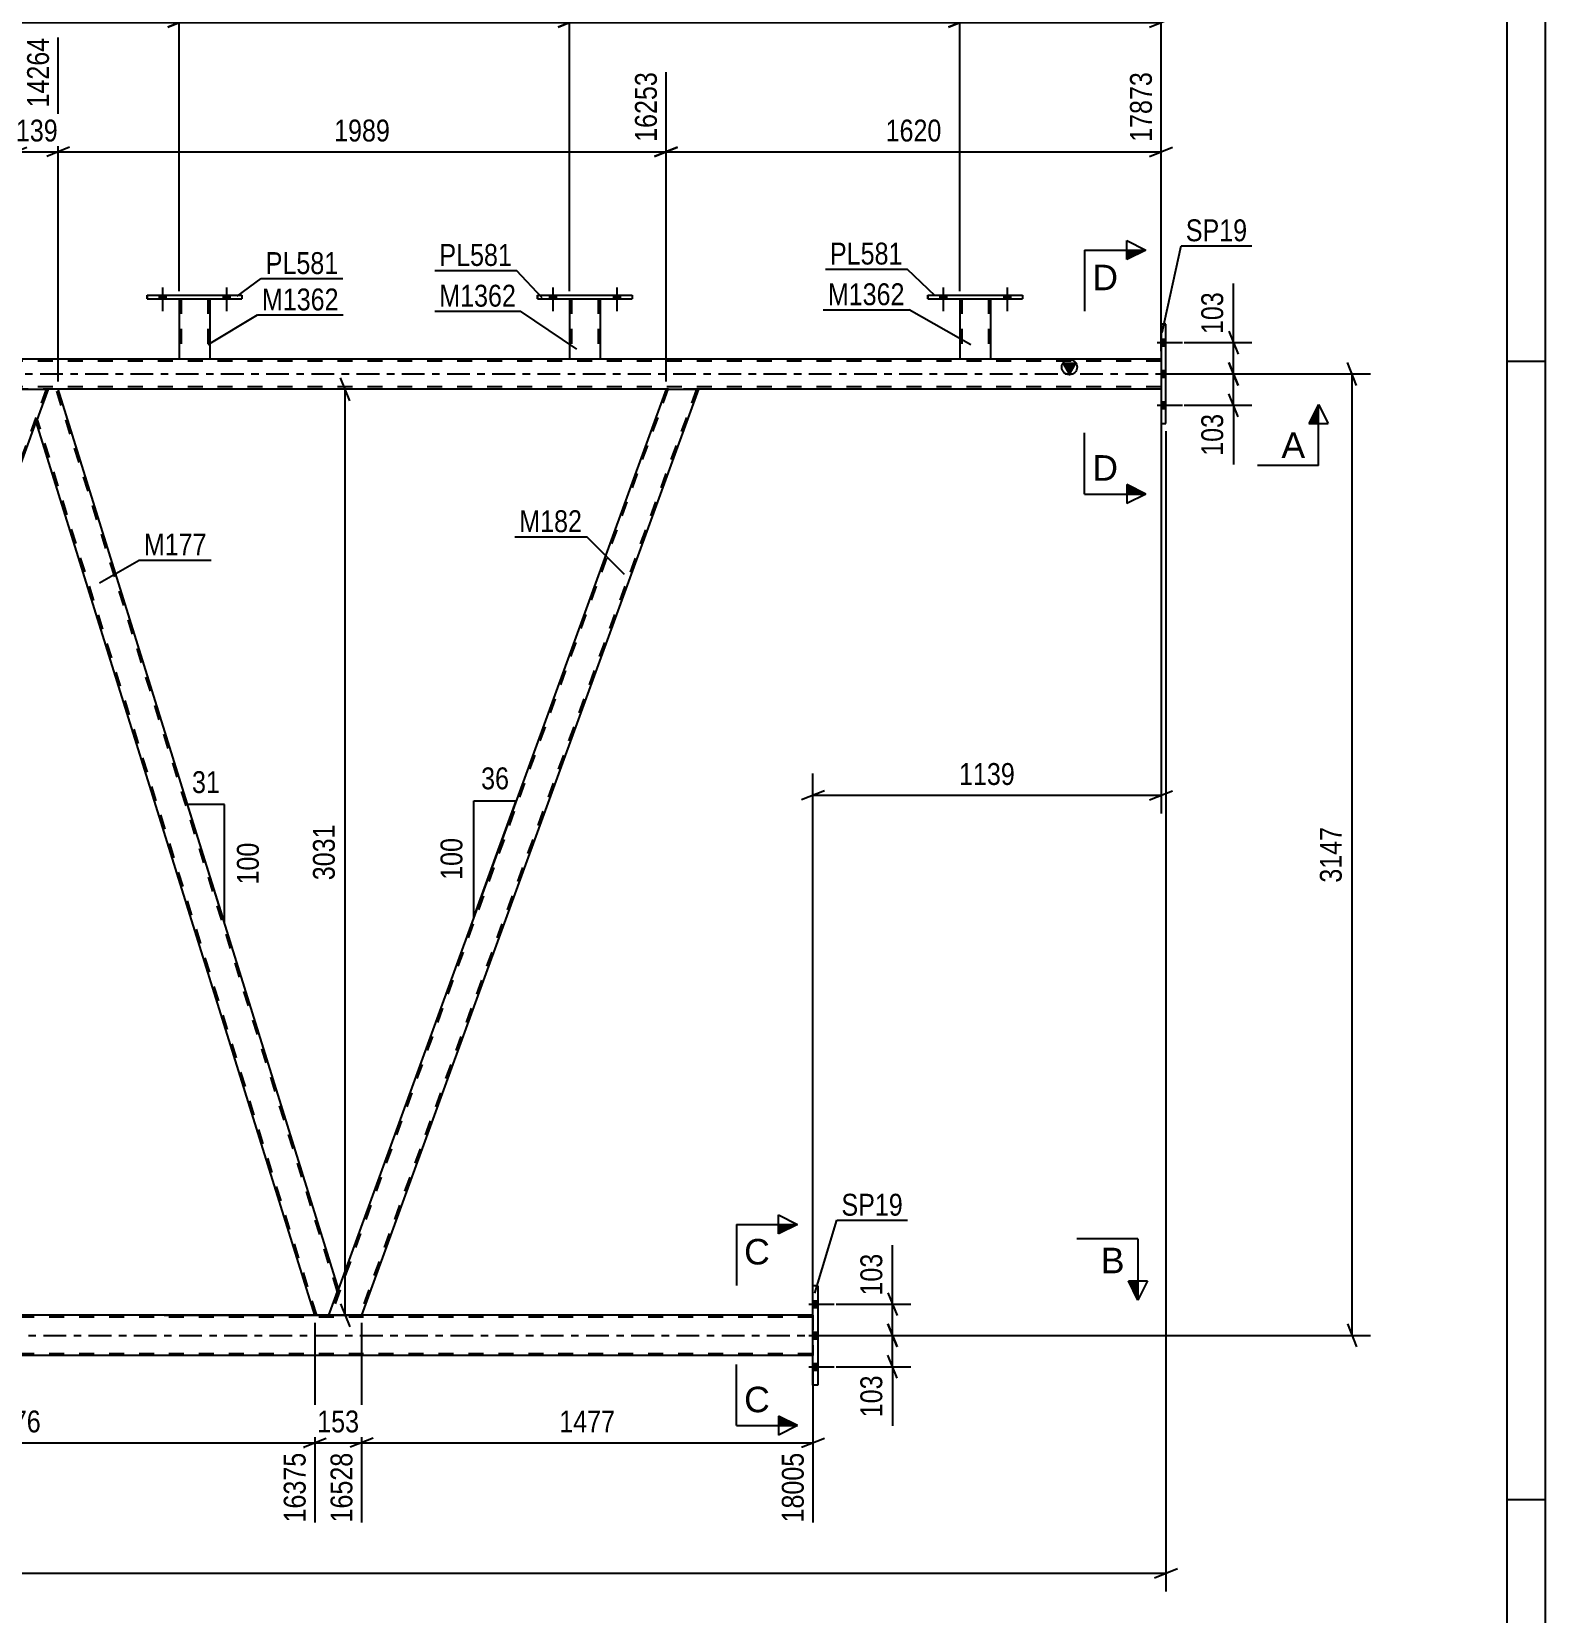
# Model space of a CAD drawing. Header units: millimetres. Extents: x 0 to 841, y 0 to 594.
# Drawn here: x 642.9 to 841, y 283.2 to 490.2 of the extents above; entities that cross this region are included whole.
import ezdxf

# ---------------------------------------------------------------- set-up
doc = ezdxf.new("R2010")
doc.units = ezdxf.units.MM
doc.linetypes.add('DXK_LINE_DOT2', pattern=[3.9198, 1.9599, -1.9599])
doc.linetypes.add('DXK_LINE_DOT3', pattern=[5.9187, 2.979, -0.9799, 0.9799, -0.9799])
doc.styles.add('Arial', font='ARIAL.TTF', dxfattribs={"height": 0.2})
doc.styles.add('Arial Narrow', font='ARIALN.TTF', dxfattribs={"height": 0.2})

# ---------------------------------------------------------------- blocks, each defined once
blk = doc.blocks.new('Unknown-318884321-1135')
at = {"color": 5, "linetype": 'Continuous'}
for p, q in [((841, 0), (841, 594)), ((836, 5), (836, 589)), ((841, 447), (836, 447)), ((841, 298), (836, 298))]:
    blk.add_line(p, q, dxfattribs=at)
blk = doc.blocks.new('Bolt-318884321-3833 - 3831')
at = {"linetype": 'Continuous'}
for points in [[(791.34, 449.05), (791.34, 449.93), (790.7, 449.93), (790.7, 449.05)], [(791.34, 449.05), (791.34, 449.93), (790.7, 449.93), (790.7, 449.05)], [(791.34, 449.05), (791.34, 449.93), (790.7, 449.93), (790.7, 449.05)], [(791.34, 444.95), (791.34, 445.83), (790.7, 445.83), (790.7, 444.95)], [(791.34, 444.95), (791.34, 445.83), (790.7, 445.83), (790.7, 444.95)], [(791.34, 440.85), (791.34, 441.73), (790.7, 441.73), (790.7, 440.85)], [(791.34, 440.85), (791.34, 441.73), (790.7, 441.73), (790.7, 440.85)], [(791.34, 440.85), (791.34, 441.73), (790.7, 441.73), (790.7, 440.85)]]:
    blk.add_hatch(color=1, dxfattribs=at).paths.add_polyline_path(points)
at = {"color": 1, "linetype": 'Continuous'}
for p, q in [((790.18, 449.49), (793.5, 449.49)), ((790.18, 449.49), (793.5, 449.49)), ((790.18, 449.49), (793.5, 449.49)), ((790.7, 449.93), (791.34, 449.93)), ((790.7, 449.93), (791.34, 449.93)), ((790.7, 449.93), (791.34, 449.93)), ((790.7, 449.05), (791.34, 449.05)), ((790.7, 449.05), (791.34, 449.05)), ((790.7, 449.05), (791.34, 449.05)), ((790.18, 445.39), (793.5, 445.39)), ((790.18, 445.39), (793.5, 445.39)), ((790.7, 445.83), (791.34, 445.83)), ((790.7, 445.83), (791.34, 445.83)), ((790.7, 444.95), (791.34, 444.95)), ((790.7, 444.95), (791.34, 444.95)), ((790.18, 441.29), (793.5, 441.29)), ((790.18, 441.29), (793.5, 441.29)), ((790.18, 441.29), (793.5, 441.29)), ((790.7, 441.73), (791.34, 441.73)), ((790.7, 441.73), (791.34, 441.73)), ((790.7, 441.73), (791.34, 441.73)), ((790.7, 440.85), (791.34, 440.85)), ((790.7, 440.85), (791.34, 440.85)), ((790.7, 440.85), (791.34, 440.85))]:
    blk.add_line(p, q, dxfattribs=at)
blk = doc.blocks.new('Bolt-318884321-3834 - 3831')
at = {"linetype": 'Continuous'}
for points in [[(710.64, 455.23), (711.52, 455.23), (711.52, 455.71), (710.64, 455.71)], [(719.04, 455.23), (719.92, 455.23), (719.92, 455.71), (719.04, 455.71)]]:
    blk.add_hatch(color=1, dxfattribs=at).paths.add_polyline_path(points)
at = {"color": 1, "linetype": 'Continuous'}
for p, q in [((710.64, 455.71), (710.64, 455.23)), ((711.08, 456.71), (711.08, 453.59)), ((711.52, 455.71), (711.52, 455.23)), ((719.04, 455.71), (719.04, 455.23)), ((719.48, 456.71), (719.48, 453.59)), ((719.92, 455.71), (719.92, 455.23))]:
    blk.add_line(p, q, dxfattribs=at)
blk = doc.blocks.new('Part-318884321-3868 - 3831')
at = {"color": 2, "linetype": 'Continuous'}
for p, q in [((764.37, 455.23), (764.37, 447.39)), ((768.37, 455.23), (768.37, 447.39)), ((764.37, 447.39), (768.33, 447.39)), ((768.37, 447.39), (768.33, 447.39))]:
    blk.add_line(p, q, dxfattribs=at)
at = {"color": 7, "linetype": 'DXK_LINE_DOT2'}
for p, q in [((764.37, 455.23), (768.37, 455.23)), ((764.37, 455.23), (764.37, 455.23)), ((764.37, 455.23), (764.37, 455.23)), ((764.61, 455.23), (764.61, 447.39)), ((768.13, 455.23), (768.13, 447.39)), ((768.37, 455.23), (768.37, 455.23)), ((768.37, 455.23), (768.37, 455.23)), ((768.05, 447.39), (768.07, 447.39)), ((768.07, 447.39), (768.11, 447.39)), ((768.11, 447.39), (768.13, 447.39))]:
    blk.add_line(p, q, dxfattribs=at)
blk = doc.blocks.new('Bolt-318884321-3873 - 3831')
at = {"linetype": 'Continuous'}
for points in [[(659.56, 455.23), (660.44, 455.23), (660.44, 455.71), (659.56, 455.71)], [(667.96, 455.23), (668.84, 455.23), (668.84, 455.71), (667.96, 455.71)]]:
    blk.add_hatch(color=1, dxfattribs=at).paths.add_polyline_path(points)
at = {"color": 1, "linetype": 'Continuous'}
for p, q in [((659.56, 455.71), (659.56, 455.23)), ((660, 456.71), (660, 453.59)), ((660.44, 455.71), (660.44, 455.23)), ((667.96, 455.71), (667.96, 455.23)), ((668.4, 456.71), (668.4, 453.59)), ((668.84, 455.71), (668.84, 455.23))]:
    blk.add_line(p, q, dxfattribs=at)
blk = doc.blocks.new('Bolt-318884321-3874 - 3831')
at = {"linetype": 'Continuous'}
for points in [[(659.56, 455.23), (660.44, 455.23), (660.44, 455.71), (659.56, 455.71)], [(667.96, 455.23), (668.84, 455.23), (668.84, 455.71), (667.96, 455.71)]]:
    blk.add_hatch(color=1, dxfattribs=at).paths.add_polyline_path(points)
at = {"color": 1, "linetype": 'Continuous'}
for p, q in [((659.56, 455.71), (659.56, 455.23)), ((660, 456.71), (660, 453.59)), ((660.44, 455.71), (660.44, 455.23)), ((667.96, 455.71), (667.96, 455.23)), ((668.4, 456.71), (668.4, 453.59)), ((668.84, 455.71), (668.84, 455.23))]:
    blk.add_line(p, q, dxfattribs=at)
blk = doc.blocks.new('Part-318884321-3946 - 3831')
at = {"color": 2, "linetype": 'Continuous'}
for p, q in [((662.2, 455.23), (662.2, 447.39)), ((666.2, 455.23), (666.2, 447.39)), ((662.2, 447.39), (666.17, 447.39)), ((666.2, 447.39), (666.17, 447.39))]:
    blk.add_line(p, q, dxfattribs=at)
at = {"color": 7, "linetype": 'DXK_LINE_DOT2'}
for p, q in [((662.2, 455.23), (666.2, 455.23)), ((662.2, 455.23), (662.2, 455.23)), ((662.2, 455.23), (662.2, 455.23)), ((662.44, 455.23), (662.44, 447.39)), ((665.96, 455.23), (665.96, 447.39)), ((666.2, 455.23), (666.2, 455.23)), ((666.2, 455.23), (666.2, 455.23)), ((665.95, 447.39), (665.96, 447.39))]:
    blk.add_line(p, q, dxfattribs=at)
blk = doc.blocks.new('Part-318884321-4210 - 3831')
at = {"linetype": 'Continuous'}
blk.add_hatch(color=2, dxfattribs=at).paths.add_polyline_path([(778.7, 445.39), (777.9, 446.79), (779.5, 446.79)])
at = {"color": 2, "linetype": 'Continuous'}
for p, q in [((75.79, 447.39), (790.7, 447.39)), ((778.7, 445.39), (777.9, 446.79)), ((777.9, 446.79), (779.5, 446.79)), ((779.5, 446.79), (778.7, 445.39)), ((725.91, 443.39), (646.35, 443.39)), ((790.7, 443.39), (730.17, 443.39))]:
    blk.add_line(p, q, dxfattribs=at)
at = {"color": 7, "linetype": 'DXK_LINE_DOT2'}
for p, q in [((790.7, 447.39), (790.7, 443.39)), ((790.7, 447.07), (75.79, 447.07)), ((790.7, 443.71), (75.79, 443.71)), ((646.35, 443.39), (640.77, 443.39)), ((730.17, 443.39), (725.91, 443.39))]:
    blk.add_line(p, q, dxfattribs=at)
at = {"color": 7, "linetype": 'DXK_LINE_DOT3'}
blk.add_line((75.79, 445.39), (790.7, 445.39), dxfattribs=at)
at = {"color": 2, "linetype": 'Continuous'}
blk.add_circle((778.7, 446.29), 1, dxfattribs=at)
blk = doc.blocks.new('Part-318884321-4252 - 3831')
at = {"color": 2, "linetype": 'Continuous'}
for p, q in [((645.03, 443.39), (643.48, 439.14)), ((646.35, 443.39), (645.03, 443.39)), ((683.05, 325.64), (646.35, 443.39)), ((679.94, 322.17), (643.48, 439.14)), ((681.79, 322.17), (683.05, 325.64))]:
    blk.add_line(p, q, dxfattribs=at)
at = {"color": 7, "linetype": 'DXK_LINE_DOT2'}
for p, q in [((682.92, 325.26), (646.1, 443.39)), ((643.48, 439.14), (643.48, 439.14)), ((680.19, 322.17), (643.62, 439.51)), ((682.91, 325.24), (682.88, 325.18)), ((681.79, 322.17), (679.94, 322.17))]:
    blk.add_line(p, q, dxfattribs=at)
blk = doc.blocks.new('Part-318884321-3981 - 3831')
at = {"color": 2, "linetype": 'Continuous'}
for p, q in [((658, 455.23), (658, 455.71)), ((658, 455.71), (658, 455.71)), ((658, 455.71), (670.4, 455.71)), ((670.4, 455.71), (670.4, 455.23)), ((658, 455.23), (658, 455.23)), ((658, 455.23), (670.4, 455.23))]:
    blk.add_line(p, q, dxfattribs=at)
at = {"color": 7, "linetype": 'DXK_LINE_DOT2'}
for p, q in [((658, 455.71), (658, 455.23)), ((658, 455.71), (658, 455.71)), ((670.4, 455.71), (670.4, 455.23)), ((658, 455.23), (658, 455.23))]:
    blk.add_line(p, q, dxfattribs=at)
blk = doc.blocks.new('Part-318884321-3986 - 3831')
at = {"color": 2, "linetype": 'Continuous'}
for p, q in [((713.28, 455.23), (713.28, 447.39)), ((717.28, 455.23), (717.28, 447.39)), ((713.28, 447.39), (717.25, 447.39)), ((717.28, 447.39), (717.25, 447.39))]:
    blk.add_line(p, q, dxfattribs=at)
at = {"color": 7, "linetype": 'DXK_LINE_DOT2'}
for p, q in [((713.28, 455.23), (717.28, 455.23)), ((713.28, 455.23), (713.28, 455.23)), ((713.28, 455.23), (713.28, 455.23)), ((713.52, 455.23), (713.52, 447.39)), ((717.04, 455.23), (717.04, 447.39)), ((717.28, 455.23), (717.28, 455.23)), ((717.28, 455.23), (717.28, 455.23)), ((717.03, 447.39), (717.04, 447.39))]:
    blk.add_line(p, q, dxfattribs=at)
blk = doc.blocks.new('Part-318884321-3991 - 3831')
at = {"color": 2, "linetype": 'Continuous'}
for p, q in [((709.08, 455.23), (709.08, 455.71)), ((709.08, 455.71), (709.08, 455.71)), ((709.08, 455.71), (721.48, 455.71)), ((721.48, 455.71), (721.48, 455.23)), ((709.08, 455.23), (709.08, 455.23)), ((709.08, 455.23), (721.48, 455.23))]:
    blk.add_line(p, q, dxfattribs=at)
at = {"color": 7, "linetype": 'DXK_LINE_DOT2'}
for p, q in [((709.08, 455.71), (709.08, 455.23)), ((709.08, 455.71), (709.08, 455.71)), ((721.48, 455.71), (721.48, 455.23)), ((709.08, 455.23), (709.08, 455.23))]:
    blk.add_line(p, q, dxfattribs=at)
blk = doc.blocks.new('Part-318884321-4257 - 3831')
at = {"color": 7, "linetype": 'DXK_LINE_DOT2'}
for p, q in [((726.16, 443.39), (682.04, 322.17)), ((729.91, 443.39), (685.79, 322.17)), ((683.05, 325.64), (681.79, 322.17)), ((686.04, 322.17), (681.79, 322.17))]:
    blk.add_line(p, q, dxfattribs=at)
at = {"color": 2, "linetype": 'Continuous'}
for p, q in [((725.91, 443.39), (683.05, 325.64)), ((730.17, 443.39), (686.04, 322.17)), ((725.91, 443.39), (729.65, 443.39)), ((729.65, 443.39), (730.17, 443.39))]:
    blk.add_line(p, q, dxfattribs=at)
blk = doc.blocks.new('Part-318884321-4054 - 3831')
at = {"color": 2, "linetype": 'Continuous'}
for p, q in [((745.77, 326.03), (745.13, 326.03)), ((745.13, 313.03), (745.13, 326.03)), ((745.77, 326.03), (745.77, 313.03)), ((745.77, 313.03), (745.13, 313.03))]:
    blk.add_line(p, q, dxfattribs=at)
blk = doc.blocks.new('Part-318884321-4059 - 3831')
at = {"color": 2, "linetype": 'Continuous'}
for p, q in [((791.34, 451.89), (790.7, 451.89)), ((790.7, 451.89), (790.7, 438.89)), ((791.34, 438.89), (791.34, 451.89)), ((790.7, 438.89), (791.34, 438.89))]:
    blk.add_line(p, q, dxfattribs=at)
blk = doc.blocks.new('Part-318884321-4072 - 3831')
at = {"color": 2, "linetype": 'Continuous'}
for p, q in [((760.17, 455.23), (760.17, 455.71)), ((760.17, 455.71), (760.17, 455.71)), ((760.17, 455.71), (772.57, 455.71)), ((772.57, 455.71), (772.57, 455.23)), ((760.17, 455.23), (760.17, 455.23)), ((760.17, 455.23), (772.57, 455.23))]:
    blk.add_line(p, q, dxfattribs=at)
at = {"color": 7, "linetype": 'DXK_LINE_DOT2'}
for p, q in [((760.17, 455.71), (760.17, 455.23)), ((760.17, 455.71), (760.17, 455.71)), ((772.57, 455.71), (772.57, 455.23)), ((760.17, 455.23), (760.17, 455.23))]:
    blk.add_line(p, q, dxfattribs=at)
blk = doc.blocks.new('Bolt-318884321-4093 - 3831')
at = {"linetype": 'Continuous'}
for points in [[(745.77, 323.19), (745.77, 324.07), (745.13, 324.07), (745.13, 323.19)], [(745.77, 323.19), (745.77, 324.07), (745.13, 324.07), (745.13, 323.19)], [(745.77, 323.19), (745.77, 324.07), (745.13, 324.07), (745.13, 323.19)], [(745.77, 319.09), (745.77, 319.97), (745.13, 319.97), (745.13, 319.09)], [(745.77, 319.09), (745.77, 319.97), (745.13, 319.97), (745.13, 319.09)], [(745.77, 314.99), (745.77, 315.87), (745.13, 315.87), (745.13, 314.99)], [(745.77, 314.99), (745.77, 315.87), (745.13, 315.87), (745.13, 314.99)], [(745.77, 314.99), (745.77, 315.87), (745.13, 315.87), (745.13, 314.99)]]:
    blk.add_hatch(color=1, dxfattribs=at).paths.add_polyline_path(points)
at = {"color": 1, "linetype": 'Continuous'}
for p, q in [((744.61, 323.63), (747.93, 323.63)), ((744.61, 323.63), (747.93, 323.63)), ((744.61, 323.63), (747.93, 323.63)), ((745.13, 324.07), (745.77, 324.07)), ((745.13, 324.07), (745.77, 324.07)), ((745.13, 324.07), (745.77, 324.07)), ((745.13, 323.19), (745.77, 323.19)), ((745.13, 323.19), (745.77, 323.19)), ((745.13, 323.19), (745.77, 323.19)), ((744.61, 319.53), (747.93, 319.53)), ((744.61, 319.53), (747.93, 319.53)), ((745.13, 319.97), (745.77, 319.97)), ((745.13, 319.97), (745.77, 319.97)), ((745.13, 319.09), (745.77, 319.09)), ((745.13, 319.09), (745.77, 319.09)), ((744.61, 315.43), (747.93, 315.43)), ((744.61, 315.43), (747.93, 315.43)), ((744.61, 315.43), (747.93, 315.43)), ((745.13, 315.87), (745.77, 315.87)), ((745.13, 315.87), (745.77, 315.87)), ((745.13, 315.87), (745.77, 315.87)), ((745.13, 314.99), (745.77, 314.99)), ((745.13, 314.99), (745.77, 314.99)), ((745.13, 314.99), (745.77, 314.99))]:
    blk.add_line(p, q, dxfattribs=at)
blk = doc.blocks.new('Bolt-318884321-4122 - 3831')
at = {"linetype": 'Continuous'}
for points in [[(710.64, 455.23), (711.52, 455.23), (711.52, 455.71), (710.64, 455.71)], [(719.04, 455.23), (719.92, 455.23), (719.92, 455.71), (719.04, 455.71)]]:
    blk.add_hatch(color=1, dxfattribs=at).paths.add_polyline_path(points)
at = {"color": 1, "linetype": 'Continuous'}
for p, q in [((710.64, 455.71), (710.64, 455.23)), ((711.08, 456.71), (711.08, 453.59)), ((711.52, 455.71), (711.52, 455.23)), ((719.04, 455.71), (719.04, 455.23)), ((719.48, 456.71), (719.48, 453.59)), ((719.92, 455.71), (719.92, 455.23))]:
    blk.add_line(p, q, dxfattribs=at)
blk = doc.blocks.new('Part-318884321-4152 - 3831')
at = {"color": 7, "linetype": 'DXK_LINE_DOT2'}
for p, q in [((745.13, 321.93), (64.39, 321.93)), ((745.13, 322.17), (745.13, 316.89)), ((745.13, 317.13), (64.39, 317.13))]:
    blk.add_line(p, q, dxfattribs=at)
at = {"color": 2, "linetype": 'Continuous'}
for p, q in [((745.13, 322.17), (605.37, 322.17)), ((745.13, 316.89), (605.37, 316.89))]:
    blk.add_line(p, q, dxfattribs=at)
at = {"color": 7, "linetype": 'DXK_LINE_DOT3'}
blk.add_line((64.39, 319.53), (745.13, 319.53), dxfattribs=at)
blk = doc.blocks.new('Bolt-318884321-4222 - 3831')
at = {"linetype": 'Continuous'}
for points in [[(761.73, 455.23), (762.61, 455.23), (762.61, 455.71), (761.73, 455.71)], [(770.13, 455.23), (771.01, 455.23), (771.01, 455.71), (770.13, 455.71)]]:
    blk.add_hatch(color=1, dxfattribs=at).paths.add_polyline_path(points)
at = {"color": 1, "linetype": 'Continuous'}
for p, q in [((761.73, 455.71), (761.73, 455.23)), ((762.17, 456.71), (762.17, 453.59)), ((762.61, 455.71), (762.61, 455.23)), ((770.13, 455.71), (770.13, 455.23)), ((770.57, 456.71), (770.57, 453.59)), ((771.01, 455.71), (771.01, 455.23))]:
    blk.add_line(p, q, dxfattribs=at)
blk = doc.blocks.new('Bolt-318884321-4237 - 3831')
at = {"linetype": 'Continuous'}
for points in [[(761.73, 455.23), (762.61, 455.23), (762.61, 455.71), (761.73, 455.71)], [(770.13, 455.23), (771.01, 455.23), (771.01, 455.71), (770.13, 455.71)]]:
    blk.add_hatch(color=1, dxfattribs=at).paths.add_polyline_path(points)
at = {"color": 1, "linetype": 'Continuous'}
for p, q in [((761.73, 455.71), (761.73, 455.23)), ((762.17, 456.71), (762.17, 453.59)), ((762.61, 455.71), (762.61, 455.23)), ((770.13, 455.71), (770.13, 455.23)), ((770.57, 456.71), (770.57, 453.59)), ((771.01, 455.71), (771.01, 455.23))]:
    blk.add_line(p, q, dxfattribs=at)
blk = doc.blocks.new('Part-318884321-4266 - 3831')
at = {"color": 7, "linetype": 'DXK_LINE_DOT2'}
for p, q in [((641.03, 443.39), (596.91, 322.17)), ((644.78, 443.39), (600.66, 322.17)), ((645.03, 443.39), (643.48, 439.14)), ((598.41, 326.99), (596.65, 322.17)), ((600.91, 322.17), (602.67, 326.99)), ((600.91, 322.17), (596.65, 322.17))]:
    blk.add_line(p, q, dxfattribs=at)
at = {"color": 2, "linetype": 'Continuous'}
for p, q in [((640.77, 443.39), (598.41, 326.99)), ((640.77, 443.39), (644.52, 443.39)), ((644.52, 443.39), (645.03, 443.39)), ((602.67, 326.99), (643.48, 439.14))]:
    blk.add_line(p, q, dxfattribs=at)
blk = doc.blocks.new('StraightDimension-318884321-21936 - 3831')
at = {"color": 7, "linetype": 'Continuous'}
for p, q in [((600.91, 321.17), (600.91, 295.05)), ((679.94, 321.17), (679.94, 295.05)), ((602.41, 306.09), (599.41, 304.89)), ((600.91, 305.49), (679.94, 305.49)), ((678.44, 304.89), (681.44, 306.09))]:
    blk.add_line(p, q, dxfattribs=at)
at = {"color": 0}
blk.add_wipeout([(644.68, 306.24), (644.68, 310.44), (636.17, 310.44), (636.17, 306.24)], dxfattribs=at)
at = {"color": 0, "linetype": 'Continuous'}
blk.add_wipeout([(679.34, 304.79), (675.14, 304.79), (675.14, 294.45), (679.34, 294.45)], dxfattribs=at)
at = {"color": 3, "style": 'Arial Narrow'}
blk.add_text('1976', height=2.863, dxfattribs=at).set_placement((636.77, 306.84))
at = {"color": 3, "linetype": 'Continuous', "style": 'Arial Narrow'}
blk.add_text('16375', height=2.863, rotation=90.0002, dxfattribs=at).set_placement((678.74, 295.05))
blk = doc.blocks.new('StraightDimension-318884321-21934 - 3831')
at = {"color": 7, "linetype": 'Continuous'}
for p, q in [((686.06, 321.17), (686.06, 295.05)), ((745.13, 315.89), (745.13, 295.05)), ((687.56, 306.09), (684.56, 304.89)), ((686.06, 305.49), (745.13, 305.49)), ((743.63, 304.89), (746.63, 306.09))]:
    blk.add_line(p, q, dxfattribs=at)
at = {"color": 0}
blk.add_wipeout([(719.85, 306.24), (719.85, 310.44), (711.34, 310.44), (711.34, 306.24)], dxfattribs=at)
at = {"color": 0, "linetype": 'Continuous'}
blk.add_wipeout([(744.53, 304.79), (740.33, 304.79), (740.33, 294.45), (744.53, 294.45)], dxfattribs=at)
at = {"color": 3, "style": 'Arial Narrow'}
blk.add_text('1477', height=2.863, dxfattribs=at).set_placement((711.94, 306.84))
at = {"color": 3, "linetype": 'Continuous', "style": 'Arial Narrow'}
blk.add_text('18005', height=2.863, rotation=90.0002, dxfattribs=at).set_placement((743.93, 295.05))
blk = doc.blocks.new('StraightDimension-318884321-22568 - 3831')
at = {"color": 7, "linetype": 'Continuous'}
for p, q in [((662.2, 456.23), (662.2, 501.84)), ((713.28, 456.23), (713.28, 501.84)), ((663.7, 492), (660.7, 490.8)), ((662.2, 491.4), (713.28, 491.4)), ((711.78, 490.8), (714.78, 492))]:
    blk.add_line(p, q, dxfattribs=at)
at = {"color": 0, "linetype": 'Continuous'}
blk.add_wipeout([(712.68, 502.44), (708.48, 502.44), (708.48, 492.1), (712.68, 492.1)], dxfattribs=at)
at = {"color": 0}
blk.add_wipeout([(692, 492.15), (692, 496.35), (683.49, 496.35), (683.49, 492.15)], dxfattribs=at)
at = {"color": 3, "linetype": 'Continuous', "style": 'Arial Narrow'}
blk.add_text('15937', height=2.863, rotation=90.0002, dxfattribs=at).set_placement((712.08, 492.7))
at = {"color": 3, "style": 'Arial Narrow'}
blk.add_text('1277', height=2.863, dxfattribs=at).set_placement((684.09, 492.75))
blk = doc.blocks.new('StraightDimension-318884321-21916 - 3831')
at = {"color": 7, "linetype": 'Continuous'}
for p, q in [((754.96, 321.03), (756.16, 318.03)), ((748.17, 319.53), (757.96, 319.53)), ((755.56, 315.43), (755.56, 319.53)), ((756.16, 313.93), (754.96, 316.93)), ((748.17, 315.43), (757.96, 315.43))]:
    blk.add_line(p, q, dxfattribs=at)
at = {"color": 0}
blk.add_wipeout([(754.81, 314.9), (750.61, 314.9), (750.61, 308.22), (754.81, 308.22)], dxfattribs=at)
at = {"color": 7, "linetype": 'Continuous'}
blk.add_line((755.56, 315.43), (755.56, 307.69), dxfattribs=at)
blk.add_line((755.56, 315.43), (755.56, 307.69), dxfattribs=at)
at = {"color": 3, "style": 'Arial Narrow'}
blk.add_text('103', height=2.863, rotation=90.0002, dxfattribs=at).set_placement((754.21, 308.82))
blk = doc.blocks.new('AngleDimension-318884321-22446 - 3831')
at = {"color": 7, "linetype": 'Continuous'}
for p, q in [((700.76, 389.52), (706.3, 389.52)), ((700.76, 374.3), (706.3, 389.52)), ((700.76, 374.3), (700.76, 389.52)), ((703.43, 381.62), (706.3, 389.52))]:
    blk.add_line(p, q, dxfattribs=at)
at = {"color": 0}
for points in [[(705.96, 390.42), (705.96, 394.62), (701.11, 394.62), (701.11, 390.42)], [(699.86, 385.25), (695.66, 385.25), (695.66, 378.57), (699.86, 378.57)]]:
    blk.add_wipeout(points, dxfattribs=at)
at = {"color": 3, "style": 'Arial Narrow'}
blk.add_text('36', height=2.863, dxfattribs=at).set_placement((701.71, 391.02))
blk.add_text('100', height=2.863, rotation=90.0002, dxfattribs=at).set_placement((699.26, 379.17))
blk = doc.blocks.new('StraightDimension-318884321-4903 - 3831')
at = {"color": 7, "linetype": 'Continuous'}
for p, q in [((686.48, 443.39), (681.06, 443.39)), ((684.51, 441.89), (683.31, 444.89)), ((683.91, 322.17), (683.91, 443.39)), ((683.31, 323.67), (684.51, 320.67)), ((660.23, 322.17), (686.31, 322.17))]:
    blk.add_line(p, q, dxfattribs=at)
at = {"color": 0}
blk.add_wipeout([(683.16, 387.03), (678.96, 387.03), (678.96, 378.52), (683.16, 378.52)], dxfattribs=at)
at = {"color": 3, "style": 'Arial Narrow'}
blk.add_text('3031', height=2.863, rotation=90.0002, dxfattribs=at).set_placement((682.56, 379.12))
blk = doc.blocks.new('AngleDimension-318884321-22416 - 3831')
at = {"color": 7, "linetype": 'Continuous'}
for p, q in [((667.33, 376.09), (663.29, 389.03)), ((668.11, 389.03), (663.29, 389.03)), ((668.11, 373.57), (663.29, 389.03)), ((668.11, 373.57), (668.11, 389.03))]:
    blk.add_line(p, q, dxfattribs=at)
at = {"color": 0}
for points in [[(668.13, 389.93), (668.13, 394.13), (663.27, 394.13), (663.27, 389.93)], [(673.21, 384.64), (669.01, 384.64), (669.01, 377.96), (673.21, 377.96)]]:
    blk.add_wipeout(points, dxfattribs=at)
at = {"color": 3, "style": 'Arial Narrow'}
blk.add_text('31', height=2.863, dxfattribs=at).set_placement((663.87, 390.53))
blk.add_text('100', height=2.863, rotation=90.0002, dxfattribs=at).set_placement((672.61, 378.56))
blk = doc.blocks.new('StraightDimension-318884321-4924 - 3831')
at = {"color": 7, "linetype": 'Continuous'}
for p, q in [((790.7, 442.39), (790.7, 387.84)), ((745.13, 323.17), (745.13, 393.09)), ((746.63, 390.84), (743.63, 389.64)), ((745.13, 390.24), (790.7, 390.24)), ((789.2, 389.64), (792.2, 390.84))]:
    blk.add_line(p, q, dxfattribs=at)
at = {"color": 0}
blk.add_wipeout([(772.17, 390.99), (772.17, 395.19), (763.66, 395.19), (763.66, 390.99)], dxfattribs=at)
at = {"color": 3, "style": 'Arial Narrow'}
blk.add_text('1139', height=2.863, dxfattribs=at).set_placement((764.26, 391.59))
blk = doc.blocks.new('StraightDimension-318884321-21910 - 3831')
at = {"color": 7, "linetype": 'Continuous'}
for p, q in [((793.74, 449.49), (802.58, 449.49)), ((799.58, 450.99), (800.78, 447.99)), ((800.18, 445.39), (800.18, 449.49)), ((793.74, 445.39), (802.58, 445.39)), ((800.78, 443.89), (799.58, 446.89))]:
    blk.add_line(p, q, dxfattribs=at)
at = {"color": 0}
blk.add_wipeout([(799.43, 456.7), (795.23, 456.7), (795.23, 450.01), (799.43, 450.01)], dxfattribs=at)
at = {"color": 7, "linetype": 'Continuous'}
blk.add_line((800.18, 449.49), (800.18, 457.22), dxfattribs=at)
blk.add_line((800.18, 449.49), (800.18, 457.22), dxfattribs=at)
at = {"color": 3, "style": 'Arial Narrow'}
blk.add_text('103', height=2.863, rotation=90.0002, dxfattribs=at).set_placement((798.83, 450.61))
blk = doc.blocks.new('StraightDimension-318884321-21911 - 3831')
at = {"color": 7, "linetype": 'Continuous'}
for p, q in [((793.74, 445.39), (802.58, 445.39)), ((799.58, 446.89), (800.78, 443.89)), ((800.18, 441.29), (800.18, 445.39)), ((793.74, 441.29), (802.58, 441.29)), ((800.78, 439.79), (799.58, 442.79))]:
    blk.add_line(p, q, dxfattribs=at)
at = {"color": 0}
blk.add_wipeout([(799.43, 440.76), (795.23, 440.76), (795.23, 434.08), (799.43, 434.08)], dxfattribs=at)
at = {"color": 7, "linetype": 'Continuous'}
blk.add_line((800.18, 441.29), (800.18, 433.55), dxfattribs=at)
blk.add_line((800.18, 441.29), (800.18, 433.55), dxfattribs=at)
at = {"color": 3, "style": 'Arial Narrow'}
blk.add_text('103', height=2.863, rotation=90.0002, dxfattribs=at).set_placement((798.83, 434.68))
blk = doc.blocks.new('StraightDimension-318884321-21915 - 3831')
at = {"color": 7, "linetype": 'Continuous'}
for p, q in [((754.96, 325.13), (756.16, 322.13)), ((748.17, 323.63), (757.96, 323.63)), ((755.56, 319.53), (755.56, 323.63)), ((756.16, 318.03), (754.96, 321.03)), ((748.17, 319.53), (757.96, 319.53))]:
    blk.add_line(p, q, dxfattribs=at)
at = {"color": 0}
blk.add_wipeout([(754.81, 330.84), (750.61, 330.84), (750.61, 324.15), (754.81, 324.15)], dxfattribs=at)
at = {"color": 7, "linetype": 'Continuous'}
blk.add_line((755.56, 323.63), (755.56, 331.36), dxfattribs=at)
blk.add_line((755.56, 323.63), (755.56, 331.36), dxfattribs=at)
at = {"color": 3, "style": 'Arial Narrow'}
blk.add_text('103', height=2.863, rotation=90.0002, dxfattribs=at).set_placement((754.21, 324.75))
blk = doc.blocks.new('StraightDimension-318884321-21920 - 3831')
at = {"color": 7, "linetype": 'Continuous'}
for p, q in [((791.34, 437.89), (791.34, 286.02)), ((53.53, 288.42), (791.34, 288.42)), ((789.84, 287.82), (792.84, 289.02))]:
    blk.add_line(p, q, dxfattribs=at)
blk = doc.blocks.new('StraightDimension-318884321-21935 - 3831')
at = {"color": 7, "linetype": 'Continuous'}
for p, q in [((679.94, 321.17), (679.94, 295.05)), ((686.06, 321.17), (686.06, 295.05)), ((678.44, 304.89), (681.44, 306.09)), ((679.94, 305.49), (686.06, 305.49)), ((687.56, 306.09), (684.56, 304.89))]:
    blk.add_line(p, q, dxfattribs=at)
at = {"color": 0}
blk.add_wipeout([(686.35, 306.24), (686.35, 310.44), (679.66, 310.44), (679.66, 306.24)], dxfattribs=at)
at = {"color": 0, "linetype": 'Continuous'}
blk.add_wipeout([(685.46, 304.79), (681.26, 304.79), (681.26, 294.45), (685.46, 294.45)], dxfattribs=at)
at = {"color": 3, "style": 'Arial Narrow'}
blk.add_text('153', height=2.863, dxfattribs=at).set_placement((680.26, 306.84))
at = {"color": 3, "linetype": 'Continuous', "style": 'Arial Narrow'}
blk.add_text('16528', height=2.863, rotation=90.0002, dxfattribs=at).set_placement((684.86, 295.05))
blk = doc.blocks.new('StraightDimension-318884321-22566 - 3831')
at = {"color": 7, "linetype": 'Continuous'}
for p, q in [((764.37, 456.23), (764.37, 501.84)), ((790.7, 448.39), (790.7, 501.84)), ((765.87, 492), (762.87, 490.8)), ((764.37, 491.4), (790.7, 491.4)), ((789.2, 490.8), (792.2, 492))]:
    blk.add_line(p, q, dxfattribs=at)
at = {"color": 0, "linetype": 'Continuous'}
blk.add_wipeout([(790.1, 502.44), (785.9, 502.44), (785.9, 492.1), (790.1, 492.1)], dxfattribs=at)
at = {"color": 0}
blk.add_wipeout([(780.88, 492.15), (780.88, 496.35), (774.19, 496.35), (774.19, 492.15)], dxfattribs=at)
at = {"color": 3, "linetype": 'Continuous', "style": 'Arial Narrow'}
blk.add_text('17873', height=2.863, rotation=90.0002, dxfattribs=at).set_placement((789.5, 492.7))
at = {"color": 3, "style": 'Arial Narrow'}
blk.add_text('658', height=2.863, dxfattribs=at).set_placement((774.79, 492.75))
blk = doc.blocks.new('StraightDimension-318884321-22241 - 3831')
at = {"color": 7, "linetype": 'Continuous'}
for p, q in [((791.7, 445.39), (818.1, 445.39)), ((816.3, 443.89), (815.1, 446.89)), ((815.7, 319.53), (815.7, 445.39)), ((815.1, 321.03), (816.3, 318.03)), ((746.13, 319.53), (818.1, 319.53))]:
    blk.add_line(p, q, dxfattribs=at)
at = {"color": 0}
blk.add_wipeout([(814.95, 386.71), (810.75, 386.71), (810.75, 378.2), (814.95, 378.2)], dxfattribs=at)
at = {"color": 3, "style": 'Arial Narrow'}
blk.add_text('3147', height=2.863, rotation=90.0002, dxfattribs=at).set_placement((814.35, 378.8))
blk = doc.blocks.new('StraightDimension-318884321-22567 - 3831')
at = {"color": 7, "linetype": 'Continuous'}
for p, q in [((713.28, 456.23), (713.28, 501.84)), ((764.37, 456.23), (764.37, 501.84)), ((714.78, 492), (711.78, 490.8)), ((713.28, 491.4), (764.37, 491.4)), ((762.87, 490.8), (765.87, 492))]:
    blk.add_line(p, q, dxfattribs=at)
at = {"color": 0, "linetype": 'Continuous'}
blk.add_wipeout([(763.77, 502.44), (759.57, 502.44), (759.57, 492.1), (763.77, 492.1)], dxfattribs=at)
at = {"color": 0}
blk.add_wipeout([(743.08, 492.15), (743.08, 496.35), (734.57, 496.35), (734.57, 492.15)], dxfattribs=at)
at = {"color": 3, "linetype": 'Continuous', "style": 'Arial Narrow'}
blk.add_text('17214', height=2.863, rotation=90.0002, dxfattribs=at).set_placement((763.17, 492.7))
at = {"color": 3, "style": 'Arial Narrow'}
blk.add_text('1277', height=2.863, dxfattribs=at).set_placement((735.17, 492.75))
blk = doc.blocks.new('StraightDimension-318884321-22569 - 3831')
at = {"color": 7, "linetype": 'Continuous'}
for p, q in [((611.12, 456.23), (611.12, 501.84)), ((662.2, 456.23), (662.2, 501.84)), ((612.62, 492), (609.62, 490.8)), ((611.12, 491.4), (662.2, 491.4)), ((660.7, 490.8), (663.7, 492))]:
    blk.add_line(p, q, dxfattribs=at)
at = {"color": 0, "linetype": 'Continuous'}
blk.add_wipeout([(661.6, 502.44), (657.4, 502.44), (657.4, 492.1), (661.6, 492.1)], dxfattribs=at)
at = {"color": 0}
blk.add_wipeout([(640.92, 492.15), (640.92, 496.35), (632.41, 496.35), (632.41, 492.15)], dxfattribs=at)
at = {"color": 3, "linetype": 'Continuous', "style": 'Arial Narrow'}
blk.add_text('14660', height=2.863, rotation=90.0002, dxfattribs=at).set_placement((661, 492.7))
at = {"color": 3, "style": 'Arial Narrow'}
blk.add_text('1277', height=2.863, dxfattribs=at).set_placement((633.01, 492.75))
blk = doc.blocks.new('StraightDimension-318884321-22727 - 3831')
at = {"color": 7, "linetype": 'Continuous'}
for p, q in [((725.91, 444.39), (725.91, 484.91)), ((790.7, 448.39), (790.7, 484.91)), ((727.41, 475.07), (724.41, 473.87)), ((725.91, 474.47), (790.7, 474.47)), ((789.2, 473.87), (792.2, 475.07))]:
    blk.add_line(p, q, dxfattribs=at)
at = {"color": 0, "linetype": 'Continuous'}
blk.add_wipeout([(790.1, 485.51), (785.9, 485.51), (785.9, 475.17), (790.1, 475.17)], dxfattribs=at)
at = {"color": 0}
blk.add_wipeout([(762.56, 475.22), (762.56, 479.42), (754.05, 479.42), (754.05, 475.22)], dxfattribs=at)
at = {"color": 3, "linetype": 'Continuous', "style": 'Arial Narrow'}
blk.add_text('17873', height=2.863, rotation=90.0002, dxfattribs=at).set_placement((789.5, 475.77))
at = {"color": 3, "style": 'Arial Narrow'}
blk.add_text('1620', height=2.863, dxfattribs=at).set_placement((754.65, 475.82))
blk = doc.blocks.new('StraightDimension-318884321-22728 - 3831')
at = {"color": 7, "linetype": 'Continuous'}
for p, q in [((646.35, 444.39), (646.35, 489.41)), ((725.91, 444.39), (725.91, 484.91)), ((647.85, 475.07), (644.85, 473.87)), ((646.35, 474.47), (725.91, 474.47)), ((724.41, 473.87), (727.41, 475.07))]:
    blk.add_line(p, q, dxfattribs=at)
at = {"color": 0, "linetype": 'Continuous'}
blk.add_wipeout([(725.31, 485.51), (721.11, 485.51), (721.11, 475.17), (725.31, 475.17)], dxfattribs=at)
at = {"color": 0}
blk.add_wipeout([(690.39, 475.22), (690.39, 479.42), (681.87, 479.42), (681.87, 475.22)], dxfattribs=at)
at = {"color": 3, "linetype": 'Continuous', "style": 'Arial Narrow'}
blk.add_text('16253', height=2.863, rotation=90.0002, dxfattribs=at).set_placement((724.71, 475.77))
at = {"color": 3, "style": 'Arial Narrow'}
blk.add_text('1989', height=2.863, dxfattribs=at).set_placement((682.47, 475.82))
blk = doc.blocks.new('StraightDimension-318884321-22729 - 3831')
at = {"color": 7, "linetype": 'Continuous'}
for p, q in [((646.35, 444.39), (646.35, 489.41)), ((640.77, 444.39), (640.77, 484.91)), ((639.27, 473.87), (642.27, 475.07)), ((640.77, 474.47), (646.35, 474.47)), ((647.85, 475.07), (644.85, 473.87))]:
    blk.add_line(p, q, dxfattribs=at)
at = {"color": 0}
blk.add_wipeout([(646.9, 475.22), (646.9, 479.42), (640.22, 479.42), (640.22, 475.22)], dxfattribs=at)
at = {"color": 0, "linetype": 'Continuous'}
blk.add_wipeout([(645.75, 490.01), (641.55, 490.01), (641.55, 479.67), (645.75, 479.67)], dxfattribs=at)
at = {"color": 3, "linetype": 'Continuous', "style": 'Arial Narrow'}
blk.add_text('14264', height=2.863, rotation=90.0002, dxfattribs=at).set_placement((645.15, 480.27))
at = {"color": 3, "style": 'Arial Narrow'}
blk.add_text('139', height=2.863, dxfattribs=at).set_placement((640.82, 475.82))
blk = doc.blocks.new('Mark-318884321-3864 - 3831')
at = {"color": 0}
blk.add_wipeout([(757.14, 454.39), (757.14, 457.39), (747.09, 457.39), (747.09, 454.39)], dxfattribs=at)
blk.add_wipeout([(757.14, 454.39), (757.14, 457.39), (747.09, 457.39), (747.09, 454.39)], dxfattribs=at)
at = {"color": 30, "linetype": 'Continuous'}
for p in [(746.49, 453.79), (765.79, 449.21)]:
    blk.add_line(p, (757.74, 453.79), dxfattribs=at)
at = {"color": 3, "style": 'Arial Narrow'}
blk.add_text('M1362', height=2.863, dxfattribs=at).set_placement((747.09, 454.39))
blk = doc.blocks.new('Mark-318884321-3942 - 3831')
at = {"color": 0}
blk.add_wipeout([(683.07, 453.71), (683.07, 456.71), (673.02, 456.71), (673.02, 453.71)], dxfattribs=at)
blk.add_wipeout([(683.07, 453.71), (683.07, 456.71), (673.02, 456.71), (673.02, 453.71)], dxfattribs=at)
at = {"color": 30, "linetype": 'Continuous'}
for p, q in [((665.98, 449.25), (672.42, 453.11)), ((672.42, 453.11), (683.67, 453.11))]:
    blk.add_line(p, q, dxfattribs=at)
at = {"color": 3, "style": 'Arial Narrow'}
blk.add_text('M1362', height=2.863, dxfattribs=at).set_placement((673.02, 453.71))
blk = doc.blocks.new('Mark-318884321-3977 - 3831')
at = {"color": 0}
blk.add_wipeout([(683.02, 458.47), (683.02, 461.47), (673.52, 461.47), (673.52, 458.47)], dxfattribs=at)
blk.add_wipeout([(683.02, 458.47), (683.02, 461.47), (673.52, 461.47), (673.52, 458.47)], dxfattribs=at)
at = {"color": 30, "linetype": 'Continuous'}
for p, q in [((669.78, 455.55), (672.92, 457.87)), ((672.92, 457.87), (683.62, 457.87))]:
    blk.add_line(p, q, dxfattribs=at)
at = {"color": 3, "style": 'Arial Narrow'}
blk.add_text('PL581', height=2.863, dxfattribs=at).set_placement((673.52, 458.47))
blk = doc.blocks.new('Mark-318884321-3982 - 3831')
at = {"color": 0}
blk.add_wipeout([(706.28, 454.2), (706.28, 457.2), (696.23, 457.2), (696.23, 454.2)], dxfattribs=at)
blk.add_wipeout([(706.28, 454.2), (706.28, 457.2), (696.23, 457.2), (696.23, 454.2)], dxfattribs=at)
at = {"color": 30, "linetype": 'Continuous'}
for p in [(695.63, 453.6), (714.22, 448.63)]:
    blk.add_line(p, (706.88, 453.6), dxfattribs=at)
at = {"color": 3, "style": 'Arial Narrow'}
blk.add_text('M1362', height=2.863, dxfattribs=at).set_placement((696.23, 454.2))
blk = doc.blocks.new('Mark-318884321-3987 - 3831')
at = {"color": 0}
blk.add_wipeout([(705.75, 459.53), (705.75, 462.53), (696.25, 462.53), (696.25, 459.53)], dxfattribs=at)
blk.add_wipeout([(705.75, 459.53), (705.75, 462.53), (696.25, 462.53), (696.25, 459.53)], dxfattribs=at)
at = {"color": 30, "linetype": 'Continuous'}
for p in [(695.65, 458.93), (709.72, 455.35)]:
    blk.add_line(p, (706.35, 458.93), dxfattribs=at)
at = {"color": 3, "style": 'Arial Narrow'}
blk.add_text('PL581', height=2.863, dxfattribs=at).set_placement((696.25, 459.53))
blk = doc.blocks.new('Mark-318884321-21830 - 3831')
at = {"color": 0}
blk.add_wipeout([(714.93, 424.68), (714.93, 427.68), (706.7, 427.68), (706.7, 424.68)], dxfattribs=at)
blk.add_wipeout([(714.93, 424.68), (714.93, 427.68), (706.7, 427.68), (706.7, 424.68)], dxfattribs=at)
at = {"color": 30, "linetype": 'Continuous'}
for p in [(706.1, 424.08), (720.48, 419.13)]:
    blk.add_line(p, (715.53, 424.08), dxfattribs=at)
at = {"color": 3, "style": 'Arial Narrow'}
blk.add_text('M182', height=2.863, dxfattribs=at).set_placement((706.7, 424.68))
blk = doc.blocks.new('Mark-318884321-4050 - 3831')
at = {"color": 0}
blk.add_wipeout([(756.91, 335.21), (756.91, 338.21), (748.87, 338.21), (748.87, 335.21)], dxfattribs=at)
blk.add_wipeout([(756.91, 335.21), (756.91, 338.21), (748.87, 338.21), (748.87, 335.21)], dxfattribs=at)
at = {"color": 30, "linetype": 'Continuous'}
for p, q in [((745.37, 325.06), (748.27, 334.61)), ((748.27, 334.61), (757.51, 334.61))]:
    blk.add_line(p, q, dxfattribs=at)
at = {"color": 3, "style": 'Arial Narrow'}
blk.add_text('SP19', height=2.863, dxfattribs=at).set_placement((748.87, 335.21))
blk = doc.blocks.new('Mark-318884321-4055 - 3831')
at = {"color": 0}
blk.add_wipeout([(801.98, 462.76), (801.98, 465.76), (793.94, 465.76), (793.94, 462.76)], dxfattribs=at)
blk.add_wipeout([(801.98, 462.76), (801.98, 465.76), (793.94, 465.76), (793.94, 462.76)], dxfattribs=at)
at = {"color": 30, "linetype": 'Continuous'}
for p, q in [((790.86, 450.82), (793.34, 462.16)), ((793.34, 462.16), (802.58, 462.16))]:
    blk.add_line(p, q, dxfattribs=at)
at = {"color": 3, "style": 'Arial Narrow'}
blk.add_text('SP19', height=2.863, dxfattribs=at).set_placement((793.94, 462.76))
blk = doc.blocks.new('Mark-318884321-21827 - 3831')
at = {"color": 0}
blk.add_wipeout([(665.79, 421.63), (665.79, 424.63), (657.56, 424.63), (657.56, 421.63)], dxfattribs=at)
blk.add_wipeout([(665.79, 421.63), (665.79, 424.63), (657.56, 424.63), (657.56, 421.63)], dxfattribs=at)
at = {"color": 30, "linetype": 'Continuous'}
for p, q in [((651.77, 418.03), (656.96, 421.03)), ((656.96, 421.03), (666.39, 421.03))]:
    blk.add_line(p, q, dxfattribs=at)
at = {"color": 3, "style": 'Arial Narrow'}
blk.add_text('M177', height=2.863, dxfattribs=at).set_placement((657.56, 421.63))
blk = doc.blocks.new('SectionMark-318884321-24868 - 3831')
at = {"linetype": 'Continuous'}
for points in [[(740.63, 332.82), (740.63, 334.07), (743.13, 334.07)], [(740.63, 307.73), (740.63, 308.98), (743.13, 307.73)]]:
    blk.add_hatch(color=6, dxfattribs=at).paths.add_polyline_path(points)
at = {"color": 6, "linetype": 'Continuous'}
for p, q in [((735.13, 334.07), (743.13, 334.07)), ((740.63, 332.82), (740.63, 335.32)), ((740.63, 335.32), (743.13, 334.07)), ((743.13, 334.07), (740.63, 332.82)), ((743.13, 307.73), (740.63, 308.98)), ((740.63, 308.98), (740.63, 306.48)), ((735.13, 307.73), (743.13, 307.73)), ((743.13, 307.73), (740.63, 306.48))]:
    blk.add_line(p, q, dxfattribs=at)
at = {"color": 0, "linetype": 'Continuous'}
for points in [[(739.5, 328.82), (739.5, 332.32), (736.13, 332.32), (736.13, 328.82)], [(739.5, 309.48), (739.5, 312.98), (736.13, 312.98), (736.13, 309.48)]]:
    blk.add_wipeout(points, dxfattribs=at)
at = {"color": 6, "linetype": 'Continuous'}
for p, q in [((735.13, 334.07), (735.13, 326.07)), ((735.13, 307.73), (735.13, 315.73))]:
    blk.add_line(p, q, dxfattribs=at)
at = {"color": 3, "linetype": 'Continuous', "style": 'Arial'}
for p in [(736.13, 328.82), (736.13, 309.48)]:
    blk.add_text('C', height=3.34, dxfattribs=at).set_placement(p)
blk = doc.blocks.new('SectionMark-318884321-19013 - 3831')
at = {"color": 6, "linetype": 'Continuous'}
for p, q in [((811.31, 433.39), (811.31, 441.39)), ((811.31, 441.39), (812.56, 438.89))]:
    blk.add_line(p, q, dxfattribs=at)
at = {"color": 0, "linetype": 'Continuous'}
blk.add_wipeout([(809.56, 434.39), (809.56, 437.89), (806.45, 437.89), (806.45, 434.39)], dxfattribs=at)
at = {"linetype": 'Continuous'}
blk.add_hatch(color=6, dxfattribs=at).paths.add_polyline_path([(811.31, 438.89), (810.06, 438.89), (811.31, 441.39)])
at = {"color": 6, "linetype": 'Continuous'}
for p, q in [((811.31, 441.39), (810.06, 438.89)), ((810.06, 438.89), (812.56, 438.89)), ((811.31, 433.39), (803.31, 433.39))]:
    blk.add_line(p, q, dxfattribs=at)
at = {"color": 3, "linetype": 'Continuous', "style": 'Arial'}
blk.add_text('A', height=3.34, dxfattribs=at).set_placement((806.45, 434.39))
blk = doc.blocks.new('Mark-318884321-20758 - 3831')
at = {"color": 0}
blk.add_wipeout([(756.88, 459.71), (756.88, 462.71), (747.37, 462.71), (747.37, 459.71)], dxfattribs=at)
blk.add_wipeout([(756.88, 459.71), (756.88, 462.71), (747.37, 462.71), (747.37, 459.71)], dxfattribs=at)
at = {"color": 30, "linetype": 'Continuous'}
for p in [(746.77, 459.11), (761.15, 455.62)]:
    blk.add_line(p, (757.48, 459.11), dxfattribs=at)
at = {"color": 3, "style": 'Arial Narrow'}
blk.add_text('PL581', height=2.863, dxfattribs=at).set_placement((747.37, 459.71))
blk = doc.blocks.new('SectionMark-318884321-21040 - 3831')
at = {"color": 6, "linetype": 'Continuous'}
for p in [(787.67, 332.17), (788.92, 326.67)]:
    blk.add_line(p, (787.67, 324.17), dxfattribs=at)
at = {"color": 0, "linetype": 'Continuous'}
blk.add_wipeout([(785.92, 327.67), (785.92, 331.17), (782.81, 331.17), (782.81, 327.67)], dxfattribs=at)
at = {"linetype": 'Continuous'}
blk.add_hatch(color=6, dxfattribs=at).paths.add_polyline_path([(786.42, 326.67), (787.67, 326.67), (787.67, 324.17)])
at = {"color": 6, "linetype": 'Continuous'}
for p, q in [((787.67, 332.17), (779.67, 332.17)), ((786.42, 326.67), (788.92, 326.67)), ((787.67, 324.17), (786.42, 326.67))]:
    blk.add_line(p, q, dxfattribs=at)
at = {"color": 3, "linetype": 'Continuous', "style": 'Arial'}
blk.add_text('B', height=3.34, dxfattribs=at).set_placement((782.81, 327.67))
blk = doc.blocks.new('SectionMark-318884321-24869 - 3831')
at = {"linetype": 'Continuous'}
for points in [[(786.2, 460.35), (786.2, 461.6), (788.7, 461.6)], [(786.2, 429.67), (786.2, 430.92), (788.7, 429.67)]]:
    blk.add_hatch(color=6, dxfattribs=at).paths.add_polyline_path(points)
at = {"color": 6, "linetype": 'Continuous'}
for p, q in [((786.2, 460.35), (786.2, 462.85)), ((786.2, 462.85), (788.7, 461.6)), ((780.7, 461.6), (788.7, 461.6)), ((788.7, 461.6), (786.2, 460.35)), ((788.7, 429.67), (786.2, 430.92)), ((786.2, 430.92), (786.2, 428.42)), ((780.7, 429.67), (788.7, 429.67)), ((788.7, 429.67), (786.2, 428.42))]:
    blk.add_line(p, q, dxfattribs=at)
at = {"color": 0, "linetype": 'Continuous'}
for points in [[(785.07, 456.35), (785.07, 459.85), (781.7, 459.85), (781.7, 456.35)], [(785.07, 431.42), (785.07, 434.92), (781.7, 434.92), (781.7, 431.42)]]:
    blk.add_wipeout(points, dxfattribs=at)
at = {"color": 6, "linetype": 'Continuous'}
for p, q in [((780.7, 461.6), (780.7, 453.6)), ((780.7, 429.67), (780.7, 437.67))]:
    blk.add_line(p, q, dxfattribs=at)
at = {"color": 3, "linetype": 'Continuous', "style": 'Arial'}
for p in [(781.7, 456.35), (781.7, 431.42)]:
    blk.add_text('D', height=3.34, dxfattribs=at).set_placement(p)

msp = doc.modelspace()

# ---------------------------------------------------------------- block references
for name in ['Unknown-318884321-1135', 'Part-318884321-3981 - 3831', 'Bolt-318884321-3873 - 3831', 'Bolt-318884321-3874 - 3831', 'Part-318884321-3991 - 3831', 'Bolt-318884321-3834 - 3831', 'Bolt-318884321-4122 - 3831', 'Part-318884321-4072 - 3831', 'Bolt-318884321-4222 - 3831', 'Bolt-318884321-4237 - 3831', 'Part-318884321-3946 - 3831', 'Part-318884321-3986 - 3831', 'Part-318884321-3868 - 3831', 'Part-318884321-4059 - 3831', 'Bolt-318884321-3833 - 3831', 'Part-318884321-4210 - 3831', 'Part-318884321-4266 - 3831', 'Part-318884321-4252 - 3831', 'Part-318884321-4257 - 3831', 'Part-318884321-4054 - 3831', 'Bolt-318884321-4093 - 3831', 'Part-318884321-4152 - 3831']:
    msp.add_blockref(name, (0, 0))

# ---------------------------------------------------------------- next in the draw order: block references
for name in ['StraightDimension-318884321-22568 - 3831', 'StraightDimension-318884321-22566 - 3831', 'StraightDimension-318884321-21910 - 3831', 'StraightDimension-318884321-4924 - 3831', 'AngleDimension-318884321-22446 - 3831', 'StraightDimension-318884321-21936 - 3831', 'StraightDimension-318884321-21934 - 3831', 'StraightDimension-318884321-21916 - 3831']:
    msp.add_blockref(name, (0, 0))

# ---------------------------------------------------------------- next in the draw order: block references
for name in ['StraightDimension-318884321-22569 - 3831', 'StraightDimension-318884321-22567 - 3831', 'StraightDimension-318884321-21911 - 3831', 'StraightDimension-318884321-4903 - 3831', 'StraightDimension-318884321-21915 - 3831']:
    msp.add_blockref(name, (0, 0))

# ---------------------------------------------------------------- next in the draw order: block references
msp.add_blockref('AngleDimension-318884321-22416 - 3831', (0, 0))

# ---------------------------------------------------------------- next in the draw order: block references
msp.add_blockref('StraightDimension-318884321-21920 - 3831', (0, 0))

# ---------------------------------------------------------------- next in the draw order: block references
for name in ['StraightDimension-318884321-22241 - 3831', 'Mark-318884321-21830 - 3831', 'Mark-318884321-21827 - 3831', 'SectionMark-318884321-24868 - 3831', 'StraightDimension-318884321-21935 - 3831']:
    msp.add_blockref(name, (0, 0))

# ---------------------------------------------------------------- next in the draw order: block references
for name in ['StraightDimension-318884321-22727 - 3831', 'SectionMark-318884321-19013 - 3831', 'Mark-318884321-4050 - 3831']:
    msp.add_blockref(name, (0, 0))

# ---------------------------------------------------------------- next in the draw order: block references
for name in ['StraightDimension-318884321-22728 - 3831', 'Mark-318884321-4055 - 3831', 'SectionMark-318884321-24869 - 3831', 'Mark-318884321-3864 - 3831', 'SectionMark-318884321-21040 - 3831']:
    msp.add_blockref(name, (0, 0))

# ---------------------------------------------------------------- next in the draw order: block references
for name in ['StraightDimension-318884321-22729 - 3831', 'Mark-318884321-20758 - 3831', 'Mark-318884321-3942 - 3831', 'Mark-318884321-3982 - 3831']:
    msp.add_blockref(name, (0, 0))

# ---------------------------------------------------------------- next in the draw order: block references
for name in ['Mark-318884321-3987 - 3831', 'Mark-318884321-3977 - 3831']:
    msp.add_blockref(name, (0, 0))

doc.saveas('drawing.dxf')
